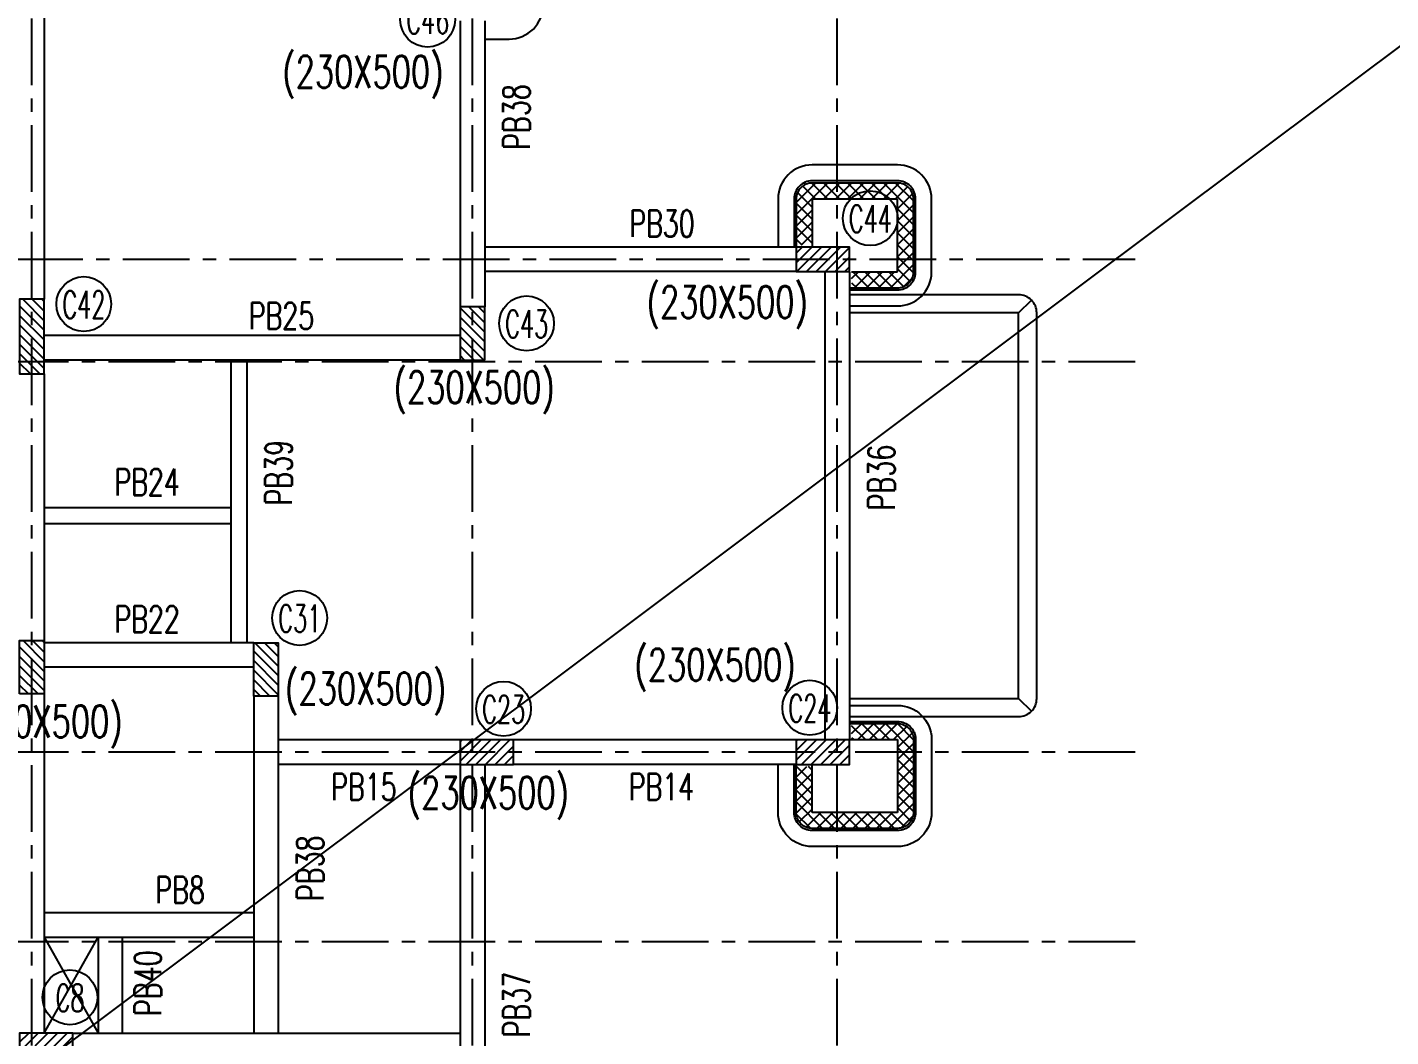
# Model space of a CAD drawing. Header units: millimetres. Extents: x 2659630 to 6742168, y -2425387 to -732288.
# Drawn here: x 2936414 to 2949197, y -918172 to -908709 of the extents above; entities that cross this region are included whole.
import ezdxf
from ezdxf.enums import TextEntityAlignment as Align

# ---------------------------------------------------------------- set-up
doc = ezdxf.new("R2010")
doc.units = ezdxf.units.MM
doc.linetypes.add('CENTER', pattern=[2, 1.25, -0.25, 0.25, -0.25])
for name, color, linetype in [('S-BEAM NO', 3, 'Continuous'), ('S-BEAM OUTER', 4, 'Continuous'), ('S-COLUMN', 1, 'Continuous'), ('S-COLUMN CIRCLE', 9, 'Continuous'), ('S-COLUMN HATCH', 8, 'Continuous'), ('S-COLUMN NO', 2, 'Continuous'), ('S-COLUMN SIZES', 2, 'Continuous'), ('S-GRIDE LINE', 8, 'CENTER')]:
    doc.layers.add(name, color=color, linetype=linetype)
doc.styles.add('ROMANS', font='r.shx', dxfattribs={"width": 0.7})
pattern_1 = [(45, (-310994.68, -157753.094), (-56.1266008, 56.1266008), []), (135, (-310994.68, -157753.094), (-56.1266008, -56.1266008), [])]
pattern_2 = [(135, (3700846.99, 2503981.99), (-44.9012806, -44.9012806), [])]
pattern_3 = [(225, (-474198.11, -146984.81), (44.9012806, -44.9012806), [])]

msp = doc.modelspace()

# ---------------------------------------------------------------- hatches: boundary and pattern name
at = {"layer": 'S-BEAM OUTER', "ltscale": 2500}
h = msp.add_hatch(dxfattribs=at)
h.set_pattern_fill('ANSI37', color=256, scale=25, style=0)
h.set_pattern_definition(pattern_1)
h.paths.add_polyline_path([(2944007.837, -910318.965), (2944007.837, -910168.965), (2944572.837, -910168.965, -0.414213562), (2944722.837, -910318.965), (2944722.837, -910883.963), (2944572.837, -910883.963), (2944572.837, -910318.965)])
h.paths.add_polyline_path([(2943622.838, -910543.471), (2943622.837, -910318.965, -0.198913287), (2943666.771, -910212.899, -0.198908633), (2943772.838, -910168.965), (2944007.837, -910168.965), (2944007.837, -910318.965), (2943772.837, -910318.965), (2943772.837, -910393.965, 0.198909916), (2943666.771, -910437.899, 0.198059694)])
h.paths.add_polyline_path([(2944347.922, -911151.463, 0.404371993), (2944497.837, -911006.52), (2944497.837, -911001.463), (2944572.837, -911001.463), (2944572.837, -910883.963), (2944722.837, -910883.963), (2944722.837, -911006.52, -0.404371993), (2944572.922, -911151.463), (2944347.922, -911151.463)])
h.paths.add_polyline_path([(2944347.922, -911151.463, 0.404371993), (2944497.837, -911006.52), (2944497.837, -911001.463), (2944142.837, -911001.463), (2944142.837, -911151.463), (2944347.922, -911151.463)])
h.paths.add_polyline_path([(2943772.837, -910748.963), (2943772.837, -910543.965), (2943772.837, -910393.965, 0.198909916), (2943666.771, -910437.899, 0.198059694), (2943622.838, -910543.471), (2943622.839, -910748.963)])
h = msp.add_hatch(dxfattribs=at)
h.set_pattern_fill('ANSI37', color=256, scale=25, style=0)
h.set_pattern_definition(pattern_1)
h.paths.add_polyline_path([(2944007.837, -910318.965), (2944007.837, -910168.965), (2944572.837, -910168.965, -0.414213562), (2944722.837, -910318.965), (2944722.837, -910883.963), (2944572.837, -910883.963), (2944572.837, -910318.965)])
h.paths.add_polyline_path([(2943622.838, -910543.471), (2943622.837, -910318.965, -0.198913287), (2943666.771, -910212.899, -0.198908633), (2943772.838, -910168.965), (2944007.837, -910168.965), (2944007.837, -910318.965), (2943772.837, -910318.965), (2943772.837, -910393.965, 0.198909916), (2943666.771, -910437.899, 0.198059694)])
h.paths.add_polyline_path([(2944347.922, -911151.463, 0.404371993), (2944497.837, -911006.52), (2944497.837, -911001.463), (2944572.837, -911001.463), (2944572.837, -910883.963), (2944722.837, -910883.963), (2944722.837, -911006.52, -0.404371993), (2944572.922, -911151.463), (2944347.922, -911151.463)])
h.paths.add_polyline_path([(2944347.922, -911151.463, 0.404371993), (2944497.837, -911006.52), (2944497.837, -911001.463), (2944142.837, -911001.463), (2944142.837, -911151.463), (2944347.922, -911151.463)])
h.paths.add_polyline_path([(2943772.837, -910748.963), (2943772.837, -910543.965), (2943772.837, -910393.965, 0.198909916), (2943666.771, -910437.899, 0.198059694), (2943622.838, -910543.471), (2943622.839, -910748.963)])
h = msp.add_hatch(dxfattribs=at)
h.set_pattern_fill('ANSI37', color=256, scale=25, style=0)
h.set_pattern_definition(pattern_1)
h.paths.add_polyline_path([(2944007.837, -910318.965), (2944007.837, -910168.965), (2944572.837, -910168.965, -0.414213562), (2944722.837, -910318.965), (2944722.837, -910883.963), (2944572.837, -910883.963), (2944572.837, -910318.965)])
h.paths.add_polyline_path([(2943622.838, -910543.471), (2943622.837, -910318.965, -0.198913287), (2943666.771, -910212.899, -0.198908633), (2943772.838, -910168.965), (2944007.837, -910168.965), (2944007.837, -910318.965), (2943772.837, -910318.965), (2943772.837, -910393.965, 0.198909916), (2943666.771, -910437.899, 0.198059694)])
h.paths.add_polyline_path([(2944347.922, -911151.463, 0.404371993), (2944497.837, -911006.52), (2944497.837, -911001.463), (2944572.837, -911001.463), (2944572.837, -910883.963), (2944722.837, -910883.963), (2944722.837, -911006.52, -0.404371993), (2944572.922, -911151.463), (2944347.922, -911151.463)])
h.paths.add_polyline_path([(2944347.922, -911151.463, 0.404371993), (2944497.837, -911006.52), (2944497.837, -911001.463), (2944142.837, -911001.463), (2944142.837, -911151.463), (2944347.922, -911151.463)])
h.paths.add_polyline_path([(2943772.837, -910748.963), (2943772.837, -910543.965), (2943772.837, -910393.965, 0.198909916), (2943666.771, -910437.899, 0.198059694), (2943622.838, -910543.471), (2943622.839, -910748.963)])
h = msp.add_hatch(dxfattribs=at)
h.set_pattern_fill('ANSI37', color=256, scale=25, style=0)
h.set_pattern_definition(pattern_1)
h.paths.add_polyline_path([(2944007.837, -916068.96), (2944572.837, -916068.96), (2944572.837, -915503.963), (2944722.837, -915503.963), (2944722.837, -916068.96, -0.414213562), (2944572.837, -916218.96), (2944007.837, -916218.96)])
h.paths.add_polyline_path([(2943622.837, -916068.96, 0.198916963), (2943666.771, -916175.027, 0.198913228), (2943772.838, -916218.96), (2944007.837, -916218.96), (2944007.837, -916068.96), (2943772.837, -916068.96), (2943772.837, -915993.96, -0.198909916), (2943666.771, -915950.026, -0.198914054), (2943622.837, -915843.961), (2943622.837, -916068.96)])
h.paths.add_polyline_path([(2944497.837, -915386.462), (2944497.837, -915381.406, 0.404371993), (2944347.922, -915236.462), (2944572.922, -915236.462, -0.404371993), (2944722.837, -915381.406), (2944722.837, -915503.963), (2944572.837, -915503.963), (2944572.837, -915386.462)])
h.paths.add_polyline_path([(2943622.837, -915843.961, 0.198913106), (2943666.771, -915950.026, 0.000000145), (2943666.771, -915950.027, 0.198909916), (2943772.837, -915993.96), (2943772.837, -915843.96), (2943772.837, -915638.963), (2943622.837, -915638.963), (2943622.837, -915843.961)])
h.paths.add_polyline_path([(2944497.837, -915386.462), (2944497.837, -915381.406, 0.404371993), (2944347.922, -915236.462), (2944142.837, -915236.462), (2944142.837, -915386.462)])
h = msp.add_hatch(dxfattribs=at)
h.set_pattern_fill('ANSI37', color=256, scale=25, style=0)
h.set_pattern_definition(pattern_1)
h.paths.add_polyline_path([(2944007.837, -916068.96), (2944572.837, -916068.96), (2944572.837, -915503.963), (2944722.837, -915503.963), (2944722.837, -916068.96, -0.414213562), (2944572.837, -916218.96), (2944007.837, -916218.96)])
h.paths.add_polyline_path([(2943622.837, -916068.96, 0.198916963), (2943666.771, -916175.027, 0.198913228), (2943772.838, -916218.96), (2944007.837, -916218.96), (2944007.837, -916068.96), (2943772.837, -916068.96), (2943772.837, -915993.96, -0.198909916), (2943666.771, -915950.026, -0.198914054), (2943622.837, -915843.961), (2943622.837, -916068.96)])
h.paths.add_polyline_path([(2944497.837, -915386.462), (2944497.837, -915381.406, 0.404371993), (2944347.922, -915236.462), (2944572.922, -915236.462, -0.404371993), (2944722.837, -915381.406), (2944722.837, -915503.963), (2944572.837, -915503.963), (2944572.837, -915386.462)])
h.paths.add_polyline_path([(2943622.837, -915843.961, 0.198913106), (2943666.771, -915950.026, 0.000000145), (2943666.771, -915950.027, 0.198909916), (2943772.837, -915993.96), (2943772.837, -915843.96), (2943772.837, -915638.963), (2943622.837, -915638.963), (2943622.837, -915843.961)])
h.paths.add_polyline_path([(2944497.837, -915386.462), (2944497.837, -915381.406, 0.404371993), (2944347.922, -915236.462), (2944142.837, -915236.462), (2944142.837, -915386.462)])
h = msp.add_hatch(dxfattribs=at)
h.set_pattern_fill('ANSI37', color=256, scale=25, style=0)
h.set_pattern_definition(pattern_1)
h.paths.add_polyline_path([(2944007.837, -916068.96), (2944572.837, -916068.96), (2944572.837, -915503.963), (2944722.837, -915503.963), (2944722.837, -916068.96, -0.414213562), (2944572.837, -916218.96), (2944007.837, -916218.96)])
h.paths.add_polyline_path([(2943622.837, -916068.96, 0.198916963), (2943666.771, -916175.027, 0.198913228), (2943772.838, -916218.96), (2944007.837, -916218.96), (2944007.837, -916068.96), (2943772.837, -916068.96), (2943772.837, -915993.96, -0.198909916), (2943666.771, -915950.026, -0.198914054), (2943622.837, -915843.961), (2943622.837, -916068.96)])
h.paths.add_polyline_path([(2944497.837, -915386.462), (2944497.837, -915381.406, 0.404371993), (2944347.922, -915236.462), (2944572.922, -915236.462, -0.404371993), (2944722.837, -915381.406), (2944722.837, -915503.963), (2944572.837, -915503.963), (2944572.837, -915386.462)])
h.paths.add_polyline_path([(2943622.837, -915843.961, 0.198913106), (2943666.771, -915950.026, 0.000000145), (2943666.771, -915950.027, 0.198909916), (2943772.837, -915993.96), (2943772.837, -915843.96), (2943772.837, -915638.963), (2943622.837, -915638.963), (2943622.837, -915843.961)])
h.paths.add_polyline_path([(2944497.837, -915386.462), (2944497.837, -915381.406, 0.404371993), (2944347.922, -915236.462), (2944142.837, -915236.462), (2944142.837, -915386.462)])
at = {"layer": 'S-COLUMN HATCH'}
h = msp.add_hatch(dxfattribs=at)
h.set_pattern_fill('ANSI31', color=8, scale=20, angle=180)
h.set_pattern_definition([(225, (-474198.11, -142051.563), (44.9012806, -44.9012806), [])])
edge = h.paths.add_edge_path()
edge.add_line((2944122.837, -910998.952), (2943622.837, -910998.952))
edge.add_line((2944122.837, -910998.952), (2944122.837, -910768.952))
edge.add_line((2944122.837, -910768.952), (2943622.837, -910768.952))
edge.add_line((2943622.837, -910768.952), (2943622.837, -910998.952))
h = msp.add_hatch(dxfattribs=at)
h.set_pattern_fill('ANSI31', color=8, scale=20, angle=270)
h.set_pattern_definition([(315, (2168437.235, -4329829.91), (44.9012806, 44.9012806), [])])
edge = h.paths.add_edge_path()
edge.add_line((2936572.837, -911258.963), (2936572.837, -911958.963))
edge.add_line((2936572.837, -911258.963), (2936342.837, -911258.963))
edge.add_line((2936342.837, -911258.963), (2936342.837, -911958.963))
edge.add_line((2936342.837, -911958.963), (2936572.837, -911958.963))
h = msp.add_hatch(dxfattribs=at)
h.set_pattern_fill('ANSI31', color=8, scale=20, angle=270)
h.set_pattern_definition([(315, (2172329.07, -4329699.897), (44.9012806, 44.9012806), [])])
edge = h.paths.add_edge_path()
edge.add_line((2940703.009, -911328.95), (2940703.009, -911828.95))
edge.add_line((2940703.009, -911328.95), (2940473.009, -911328.95))
edge.add_line((2940473.009, -911328.95), (2940473.009, -911828.95))
edge.add_line((2940473.009, -911828.95), (2940703.009, -911828.95))
h = msp.add_hatch(dxfattribs=at)
h.set_pattern_fill('ANSI31', color=8, scale=20, angle=90)
h.set_pattern_definition(pattern_2)
edge = h.paths.add_edge_path()
edge.add_line((2936342.633, -914458.963), (2936342.633, -914958.963))
edge.add_line((2936342.633, -914458.963), (2936572.633, -914458.963))
edge.add_line((2936572.633, -914458.963), (2936572.633, -914958.963))
edge.add_line((2936572.633, -914958.963), (2936342.633, -914958.963))
h = msp.add_hatch(dxfattribs=at)
h.set_pattern_fill('ANSI31', color=8, scale=20, angle=90)
h.set_pattern_definition(pattern_2)
edge = h.paths.add_edge_path()
edge.add_line((2938537.837, -914478.354), (2938537.837, -914978.354))
edge.add_line((2938537.837, -914478.354), (2938767.837, -914478.354))
edge.add_line((2938767.837, -914478.354), (2938767.837, -914978.354))
edge.add_line((2938767.837, -914978.354), (2938537.837, -914978.354))
h = msp.add_hatch(dxfattribs=at)
h.set_pattern_fill('ANSI31', color=8, scale=20, angle=180)
h.set_pattern_definition(pattern_3)
edge = h.paths.add_edge_path()
edge.add_line((2940971.629, -915618.972), (2940471.629, -915618.972))
edge.add_line((2940971.629, -915618.972), (2940971.629, -915388.972))
edge.add_line((2940971.629, -915388.972), (2940471.629, -915388.972))
edge.add_line((2940471.629, -915388.972), (2940471.629, -915618.972))
h = msp.add_hatch(dxfattribs=at)
h.set_pattern_fill('ANSI31', color=8, scale=20, angle=180)
h.set_pattern_definition(pattern_3)
edge = h.paths.add_edge_path()
edge.add_line((2944122.837, -915618.963), (2943622.837, -915618.963))
edge.add_line((2944122.837, -915618.963), (2944122.837, -915388.963))
edge.add_line((2944122.837, -915388.963), (2943622.837, -915388.963))
edge.add_line((2943622.837, -915388.963), (2943622.837, -915618.963))
h = msp.add_hatch(dxfattribs=at)
h.set_pattern_fill('ANSI31', color=8, scale=20, angle=180)
h.set_pattern_definition([(225, (-480864.926, -149734.814), (44.9012806, -44.9012806), [])])
edge = h.paths.add_edge_path()
edge.add_line((2936842.837, -918368.965), (2936342.837, -918368.965))
edge.add_line((2936842.837, -918368.965), (2936842.836, -918138.976))
edge.add_line((2936842.836, -918138.976), (2936342.836, -918138.976))
edge.add_line((2936342.836, -918138.976), (2936342.837, -918368.965))

# ---------------------------------------------------------------- linework, layer by layer
at = {"layer": 'S-BEAM OUTER'}
for p, q in [((2936572.844, -906098.216, 0.001), (2936572.658, -911258.963, -0.02)), ((2936572.84, -906198.216, 0), (2936572.662, -911158.963, -0.019)), ((2936572.84, -906198.216, 0), (2936572.662, -911158.963, -0.019)), ((2940472.893, -908648.967), (2940473.009, -911328.95)), ((2940702.837, -908648.967), (2940702.861, -911328.95, 0)), ((2940472.897, -908748.967), (2940472.867, -911028.95)), ((2940472.897, -908748.967), (2940472.867, -911028.95)), ((2940702.894, -908748.967, 0), (2940702.865, -911028.95, 0)), ((2940702.894, -908748.967, 0), (2940702.865, -911028.95, 0)), ((2943622.837, -910768.958), (2940702.87, -910768.916)), ((2943622.837, -910768.958), (2940702.87, -910768.916)), ((2943622.837, -910768.958), (2940702.87, -910768.916)), ((2943522.837, -910998.956), (2940702.867, -910998.916)), ((2943522.837, -910998.956), (2940702.867, -910998.916)), ((2943622.837, -910998.958), (2940702.867, -910998.916)), ((2943892.897, -911004.001), (2943892.837, -915388.963)), ((2943892.897, -911004.001), (2943892.837, -915388.963)), ((2943892.897, -911004.001), (2943892.837, -915388.963)), ((2944122.897, -911004.001), (2944122.837, -915388.963)), ((2944122.897, -911004.001), (2944122.837, -915388.963)), ((2944122.897, -911004.001), (2944122.837, -915388.963)), ((2940473.009, -911598.962), (2936572.474, -911598.91)), ((2940473.009, -911598.962), (2936572.474, -911598.91)), ((2940473.009, -911598.962), (2936572.474, -911598.91)), ((2940472.837, -911828.963), (2936572.471, -911828.91)), ((2940472.837, -911828.963), (2936572.471, -911828.91)), ((2940472.837, -911828.963), (2936572.471, -911828.91)), ((2938322.909, -911820.345, 0), (2938322.781, -914478.359, 0)), ((2938322.909, -911820.345, 0), (2938322.781, -914478.359, 0)), ((2938322.909, -911820.345, 0), (2938322.781, -914478.359, 0)), ((2938472.915, -911823.352, 0), (2938472.801, -914478.355, 0)), ((2938472.915, -911823.352, 0), (2938472.801, -914478.355, 0)), ((2938472.915, -911823.352, 0), (2938472.801, -914478.355, 0)), ((2936572.665, -911958.976, -0.019), (2936572.633, -914478.963, -0.011)), ((2936572.665, -911958.976, -0.019), (2936572.633, -914478.963, -0.011)), ((2936572.665, -911958.976, -0.019), (2936572.633, -914478.963, -0.011)), ((2938322.842, -913213.599, 0), (2936572.862, -913213.575, 0)), ((2938322.842, -913213.599, 0), (2936572.862, -913213.575, 0)), ((2938322.842, -913213.599, 0), (2936572.862, -913213.575, 0)), ((2938322.835, -913363.599, 0), (2936572.86, -913363.575, 0)), ((2938322.835, -913363.599, 0), (2936572.86, -913363.575, 0)), ((2938322.835, -913363.599, 0), (2936572.86, -913363.575, 0)), ((2938537.837, -914478.354), (2936572.633, -914479.528, -0.011)), ((2938537.837, -914478.354), (2936572.633, -914479.528, -0.011)), ((2938537.837, -914478.354), (2936572.633, -914479.528, -0.011)), ((2938537.837, -914708.854, -0.001), (2936572.633, -914709.049, 0)), ((2938537.837, -914708.854, -0.001), (2936572.633, -914709.049, 0)), ((2938537.837, -914708.854, -0.001), (2936572.633, -914709.049, 0)), ((2936572.627, -914928.963, -0.01), (2936572.585, -918138.976, 0)), ((2936572.627, -914928.963, -0.01), (2936572.585, -918138.976, 0)), ((2936572.627, -914928.963, -0.01), (2936572.585, -918138.976, 0)), ((2940477.727, -915388.912, 0), (2938772.848, -915388.888, 0)), ((2940477.727, -915388.912, 0), (2938772.848, -915388.888, 0)), ((2940477.727, -915388.912, 0), (2938772.848, -915388.888, 0)), ((2943622.837, -915388.969, 0), (2940971.629, -915388.918)), ((2943622.837, -915388.969, 0), (2941071.629, -915388.918, 0)), ((2943622.837, -915388.969, 0), (2941071.629, -915388.918, 0)), ((2940477.727, -915618.924, 0), (2938772.844, -915618.895, 0)), ((2940477.727, -915618.924, 0), (2938772.844, -915618.895, 0)), ((2940477.727, -915618.924, 0), (2938772.844, -915618.895, 0)), ((2943622.837, -915618.958, 0), (2940971.629, -915618.919, 0)), ((2943522.837, -915618.956, 0), (2941071.629, -915618.921, 0)), ((2943522.837, -915618.956, 0), (2941071.629, -915618.921, 0)), ((2937077.836, -917238.961), (2937077.823, -918138.964)), ((2937077.836, -917238.961), (2937077.823, -918138.964)), ((2937077.836, -917238.961), (2937077.823, -918138.964))]:
    msp.add_line(p, q, dxfattribs=at)
at = {"layer": 'S-BEAM OUTER', "ltscale": 2500}
for p, q in [((2943772.837, -910318.965), (2943772.837, -910768.965)), ((2944572.837, -910318.965), (2943772.837, -910318.965)), ((2943772.837, -910318.965), (2943772.837, -910768.965)), ((2944572.837, -910318.965), (2943772.837, -910318.965)), ((2943772.837, -910318.965), (2943772.837, -910768.965)), ((2944572.837, -910318.965), (2943772.837, -910318.965)), ((2944572.837, -911001.463), (2944572.837, -910318.965)), ((2944572.837, -911001.463), (2944572.837, -910318.965)), ((2944572.837, -911001.463), (2944572.837, -910318.965)), ((2944142.837, -911001.463), (2944572.837, -911001.463)), ((2944142.837, -911001.463), (2944572.837, -911001.463)), ((2944142.837, -911001.463), (2944572.837, -911001.463)), ((2945707.816, -911386.484), (2945828.045, -911266.255)), ((2945707.816, -911386.484), (2945828.045, -911266.255)), ((2945707.816, -911386.484), (2945828.045, -911266.255)), ((2945707.816, -911386.484), (2944122.892, -911386.463)), ((2945707.816, -911386.484), (2944122.892, -911386.463)), ((2945707.816, -911386.484), (2944122.892, -911386.463)), ((2945707.816, -911386.484), (2944122.892, -911386.463)), ((2945707.837, -915001.462), (2945707.816, -911386.484)), ((2945707.837, -915001.462), (2945707.816, -911386.484)), ((2945707.837, -915001.462), (2945707.816, -911386.484)), ((2945707.837, -915001.462), (2945707.816, -911386.484)), ((2944122.842, -915001.462), (2945707.837, -915001.462)), ((2944122.842, -915001.462), (2945707.837, -915001.462)), ((2944122.842, -915001.462), (2945707.837, -915001.462)), ((2944122.842, -915001.462), (2945707.837, -915001.462)), ((2945707.816, -915001.462), (2945828.024, -915121.67)), ((2945707.816, -915001.462), (2945828.024, -915121.67)), ((2945707.816, -915001.462), (2945828.024, -915121.67)), ((2944122.837, -915386.462), (2944572.837, -915386.462)), ((2944122.837, -915386.462), (2944572.837, -915386.462)), ((2944122.837, -915386.462), (2944572.837, -915386.462)), ((2944572.837, -915386.462), (2944572.837, -916068.96)), ((2944572.837, -915386.462), (2944572.837, -916068.96)), ((2944572.837, -915386.462), (2944572.837, -916068.96)), ((2943772.837, -916068.96), (2943772.837, -915618.963)), ((2943772.837, -916068.96), (2943772.837, -915618.963)), ((2943772.837, -916068.96), (2943772.837, -915618.963)), ((2944572.837, -916068.96), (2943772.837, -916068.96)), ((2944572.837, -916068.96), (2943772.837, -916068.96)), ((2944572.837, -916068.96), (2943772.837, -916068.96)), ((2936572.831, -917238.963), (2937077.837, -918138.968)), ((2936572.831, -917238.963), (2937077.837, -918138.968)), ((2936572.831, -917238.963), (2937077.837, -918138.968)), ((2936572.836, -918138.976), (2937077.837, -917238.97)), ((2936572.836, -918138.976), (2937077.837, -917238.97)), ((2936572.836, -918138.976), (2937077.837, -917238.97))]:
    msp.add_line(p, q, dxfattribs=at)
at = {"layer": 'S-BEAM OUTER', "extrusion": (-2.48822e-08, -4.97393e-09, 1)}
for p, q in [((2938537.841, -914978.354), (2938537.787, -918138.359)), ((2938537.841, -914978.354), (2938537.787, -918138.359)), ((2938537.841, -914978.354), (2938537.787, -918138.359)), ((2938767.841, -914978.354), (2938767.787, -918138.359)), ((2938767.841, -914978.354), (2938767.787, -918138.359)), ((2938767.841, -914978.354), (2938767.787, -918138.359)), ((2940472.835, -915618.963), (2940474.382, -920399.543, -0.091)), ((2940472.835, -915618.963), (2940474.382, -920399.543, -0.091)), ((2940472.835, -915618.963), (2940474.382, -920399.543, -0.091)), ((2940702.942, -915618.963), (2940702.876, -920399.543, -0.089)), ((2940702.942, -915618.963), (2940702.876, -920399.543, -0.089)), ((2940702.942, -915618.963), (2940702.876, -920399.543, -0.089)), ((2937307.823, -918138.965), (2937307.836, -917238.965)), ((2937307.823, -918138.965), (2937307.836, -917238.965)), ((2937307.823, -918138.965), (2937307.836, -917238.965))]:
    msp.add_line(p, q, dxfattribs=at)
at = {"layer": 'S-BEAM OUTER', "extrusion": (-4.57357e-08, -5.09838e-09, 1)}
for p, q in [((2936572.837, -917008.963), (2938537.806, -917008.99)), ((2936572.837, -917008.963), (2938537.806, -917008.99)), ((2936572.837, -917008.963), (2938537.806, -917008.99)), ((2936572.831, -917238.962), (2938537.802, -917238.991)), ((2936572.831, -917238.962), (2938537.802, -917238.991)), ((2936572.831, -917238.962), (2938537.802, -917238.991)), ((2936842.837, -918138.976), (2940473.58, -918139.017)), ((2936842.837, -918138.976), (2940473.58, -918139.017)), ((2936842.837, -918138.976), (2940473.58, -918139.017))]:
    msp.add_line(p, q, dxfattribs=at)
at = {"layer": 'S-BEAM OUTER', "ltscale": 2500}
for points in [[(2940702.837, -908818.962), (2940932.599, -908818.962, 0.19897293), (2941158.865, -908725.208, 0.198899665), (2941252.565, -908498.862), (2941252.565, -907698.962, 0.198912367), (2941158.84, -907472.688, 0.198912422), (2940932.565, -907378.962), (2940312.832, -907378.962, 0.198910456), (2940086.56, -907472.686, 0.198914225), (2939992.832, -907698.962), (2939992.832, -908148.963)], [(2944122.895, -911321.463), (2944572.922, -911321.463, 0.194534533), (2944795.35, -911231.519, 0.197294909), (2944892.837, -911008.849), (2944892.837, -910318.965, 0.198912367), (2944799.111, -910092.691, 0.198912367), (2944572.837, -909998.965), (2943772.838, -909998.965, 0.198907229), (2943546.567, -910092.687, 0.198918445), (2943452.837, -910318.965), (2943452.839, -910768.954)], [(2944122.895, -911171.463), (2944572.922, -911171.463, 0.194534533), (2944691.087, -911123.68, 0.195065343), (2944742.837, -911006.846), (2944742.837, -910318.965, 0.198912367), (2944693.045, -910198.757, 0.198912367), (2944572.837, -910148.965), (2943772.838, -910148.965, 0.198909532), (2943652.629, -910198.756, 0.198916141), (2943602.837, -910318.964), (2943602.839, -910768.953)], [(2944122.895, -911171.463), (2944572.922, -911171.463, 0.194534533), (2944691.087, -911123.68, 0.195065343), (2944742.837, -911006.846), (2944742.837, -910318.965, 0.198912367), (2944693.045, -910198.757, 0.198912367), (2944572.837, -910148.965), (2943772.838, -910148.965, 0.198909532), (2943652.629, -910198.756, 0.198916141), (2943602.837, -910318.964), (2943602.839, -910768.953)], [(2944122.895, -911171.463), (2944572.922, -911171.463, 0.194534533), (2944691.087, -911123.68, 0.195065343), (2944742.837, -911006.846), (2944742.837, -910318.965, 0.198912367), (2944693.045, -910198.757, 0.198912367), (2944572.837, -910148.965), (2943772.838, -910148.965, 0.198909532), (2943652.629, -910198.756, 0.198916141), (2943602.837, -910318.964), (2943602.839, -910768.953)], [(2944122.895, -911151.463), (2944572.922, -911151.463, 0.194534533), (2944677.185, -911109.302, 0.194534533), (2944722.837, -911006.52), (2944722.837, -910318.965, 0.198912367), (2944678.903, -910212.899, 0.198912367), (2944572.837, -910168.965), (2943772.838, -910168.965, 0.19890961), (2943666.771, -910212.899, 0.198916963), (2943622.837, -910318.965), (2943622.839, -910768.953)], [(2944122.895, -911151.463), (2944572.922, -911151.463, 0.194534533), (2944677.185, -911109.302, 0.194534533), (2944722.837, -911006.52), (2944722.837, -910318.965, 0.198912367), (2944678.903, -910212.899, 0.198912367), (2944572.837, -910168.965), (2943772.838, -910168.965, 0.19890961), (2943666.771, -910212.899, 0.198916963), (2943622.837, -910318.965), (2943622.839, -910768.953)], [(2944122.895, -911151.463), (2944572.922, -911151.463, 0.194534533), (2944677.185, -911109.302, 0.194534533), (2944722.837, -911006.52), (2944722.837, -910318.965, 0.198912367), (2944678.903, -910212.899, 0.198912367), (2944572.837, -910168.965), (2943772.838, -910168.965, 0.19890961), (2943666.771, -910212.899, 0.198916963), (2943622.837, -910318.965), (2943622.839, -910768.953)], [(2944122.84, -915171.462), (2945707.816, -915171.462, 0.198935451), (2945828.034, -915121.66, 0.198889284), (2945877.816, -915001.462), (2945877.816, -911386.463, 0.198889284), (2945828.034, -911266.265, 0.198935451), (2945707.816, -911216.463), (2944122.894, -911216.463)], [(2944122.84, -915171.462), (2945707.816, -915171.462, 0.198935451), (2945828.034, -915121.66, 0.198889284), (2945877.816, -915001.462), (2945877.816, -911386.463, 0.198889284), (2945828.034, -911266.265, 0.198935451), (2945707.816, -911216.463), (2944122.894, -911216.463)], [(2944122.84, -915171.462), (2945707.816, -915171.462, 0.198935451), (2945828.034, -915121.66, 0.198889284), (2945877.816, -915001.462), (2945877.816, -911386.463, 0.198889284), (2945828.034, -911266.265, 0.198935451), (2945707.816, -911216.463), (2944122.894, -911216.463)], [(2944122.839, -915066.462), (2944572.922, -915066.462, -0.194534533), (2944795.35, -915156.406, -0.197294909), (2944892.837, -915379.076), (2944892.837, -916068.96, -0.198912367), (2944799.111, -916295.234, -0.198912367), (2944572.837, -916388.96), (2943772.838, -916388.96, -0.198909714), (2943546.564, -916295.236, -0.198915021), (2943452.837, -916068.961), (2943452.837, -915618.96)], [(2944122.839, -915216.462), (2944572.922, -915216.462, -0.194534533), (2944691.087, -915264.245, -0.195065343), (2944742.837, -915381.079), (2944742.837, -916068.96, -0.198912367), (2944693.045, -916189.168, -0.198912367), (2944572.837, -916238.96), (2943772.838, -916238.96, -0.198909529), (2943652.629, -916189.169, -0.198915206), (2943602.837, -916068.961), (2943602.837, -915618.96)], [(2944122.839, -915216.462), (2944572.922, -915216.462, -0.194534533), (2944691.087, -915264.245, -0.195065343), (2944742.837, -915381.079), (2944742.837, -916068.96, -0.198912367), (2944693.045, -916189.168, -0.198912367), (2944572.837, -916238.96), (2943772.838, -916238.96, -0.198909529), (2943652.629, -916189.169, -0.198915206), (2943602.837, -916068.961), (2943602.837, -915618.96)], [(2944122.839, -915216.462), (2944572.922, -915216.462, -0.194534533), (2944691.087, -915264.245, -0.195065343), (2944742.837, -915381.079), (2944742.837, -916068.96, -0.198912367), (2944693.045, -916189.168, -0.198912367), (2944572.837, -916238.96), (2943772.838, -916238.96, -0.198909529), (2943652.629, -916189.169, -0.198915206), (2943602.837, -916068.961), (2943602.837, -915618.96)], [(2944122.839, -915236.462), (2944572.922, -915236.462, -0.194534533), (2944677.185, -915278.623, -0.194534533), (2944722.837, -915381.406), (2944722.837, -916068.96, -0.198912367), (2944678.903, -916175.026, -0.198912367), (2944572.837, -916218.96), (2943772.838, -916218.96, -0.19890961), (2943666.771, -916175.027, -0.198916963), (2943622.837, -916068.96), (2943622.837, -915618.96)], [(2944122.839, -915236.462), (2944572.922, -915236.462, -0.194534533), (2944677.185, -915278.623, -0.194534533), (2944722.837, -915381.406), (2944722.837, -916068.96, -0.198912367), (2944678.903, -916175.026, -0.198912367), (2944572.837, -916218.96), (2943772.838, -916218.96, -0.19890961), (2943666.771, -916175.027, -0.198916963), (2943622.837, -916068.96), (2943622.837, -915618.96)], [(2944122.839, -915236.462), (2944572.922, -915236.462, -0.194534533), (2944677.185, -915278.623, -0.194534533), (2944722.837, -915381.406), (2944722.837, -916068.96, -0.198912367), (2944678.903, -916175.026, -0.198912367), (2944572.837, -916218.96), (2943772.838, -916218.96, -0.19890961), (2943666.771, -916175.027, -0.198916963), (2943622.837, -916068.96), (2943622.837, -915618.96)]]:
    msp.add_lwpolyline(points, format="xyb", dxfattribs=at)
at = {"layer": 'S-COLUMN', "color": 1}
for points in [[(2943622.837, -910998.952), (2944122.837, -910998.952), (2944122.837, -910768.952), (2943622.837, -910768.952), (2943622.837, -910998.952)], [(2936572.837, -911958.963), (2936572.837, -911258.963), (2936342.837, -911258.963), (2936342.837, -911958.963), (2936572.837, -911958.963)], [(2940703.009, -911828.95), (2940703.009, -911328.95), (2940473.009, -911328.95), (2940473.009, -911828.95), (2940703.009, -911828.95)], [(2936342.633, -914958.963), (2936342.633, -914458.963), (2936572.633, -914458.963), (2936572.633, -914958.963), (2936342.633, -914958.963)], [(2938537.837, -914978.354), (2938537.837, -914478.354), (2938767.837, -914478.354), (2938767.837, -914978.354), (2938537.837, -914978.354)], [(2940471.629, -915618.972), (2940971.629, -915618.972), (2940971.629, -915388.972), (2940471.629, -915388.972), (2940471.629, -915618.972)], [(2943622.837, -915618.963), (2944122.837, -915618.963), (2944122.837, -915388.963), (2943622.837, -915388.963), (2943622.837, -915618.963)], [(2936342.837, -918368.965), (2936842.837, -918368.965), (2936842.836, -918138.976), (2936342.836, -918138.976), (2936342.837, -918368.965)]]:
    msp.add_lwpolyline(points, dxfattribs=at)
at = {"layer": 'S-COLUMN CIRCLE'}
for centre in [(2940167.931, -908637.416, 0), (2944317.19, -910498.915, 0), (2936944.118, -911303.906, 0), (2941095.222, -911485.11, 0.003), (2938967.939, -914246.719, 0), (2940879.649, -915097.697), (2943750.423, -915088.069), (2936814.325, -917802.905, 0)]:
    msp.add_circle(centre, 257.143, dxfattribs=at)
at = {"layer": 'S-COLUMN HATCH', "ltscale": 2500}
msp.add_line((2966474.009, -896011.393), (2869024.823, -968991.897), dxfattribs=at)
at = {"layer": 'S-GRIDE LINE', "ltscale": 500}
for p, q in [((2936457.837, -922252.802), (2936457.837, -902931.126)), ((2936457.837, -922252.802), (2936457.837, -902931.126)), ((2936457.837, -922252.802), (2936457.837, -902931.126)), ((2940587.837, -922252.802), (2940587.837, -902931.126)), ((2940587.837, -922252.802), (2940587.837, -902931.126)), ((2940587.837, -922252.802), (2940587.837, -902931.126)), ((2944007.837, -922252.802), (2944007.837, -902931.126)), ((2944007.837, -922252.802), (2944007.837, -902931.126)), ((2944007.837, -922252.802), (2944007.837, -902931.126)), ((2894308.9, -910883.963), (2946799.598, -910883.963)), ((2894308.9, -910883.963), (2946799.598, -910883.963)), ((2894308.9, -910883.963), (2946799.598, -910883.963)), ((2946799.598, -911843.963), (2894308.9, -911843.963)), ((2946799.598, -911843.963), (2894308.9, -911843.963)), ((2946799.598, -911843.963), (2894308.9, -911843.963)), ((2946799.598, -915503.963), (2894308.9, -915503.963)), ((2946799.598, -915503.963), (2894308.9, -915503.963)), ((2946799.598, -915503.963), (2894308.9, -915503.963)), ((2946799.598, -917283.963), (2894308.9, -917283.963)), ((2946799.598, -917283.963), (2894308.9, -917283.963)), ((2946799.598, -917283.963), (2894308.9, -917283.963))]:
    msp.add_line(p, q, dxfattribs=at)

# ---------------------------------------------------------------- texts
at = {"layer": 'S-BEAM NO', "style": 'ROMANS', "width": 0.7}
for s, p in [('PB38', (2941001.224, -909549.873, 0)), ('PB39', (2938771.234, -912884.263, 0)), ('PB36', (2944421.243, -912929.918, -0.042)), ('PB38', (2939066.187, -916591.763, 0)), ('PB40', (2937544.189, -917669.733)), ('PB37', (2941001.286, -917869.745, 0))]:
    msp.add_text(s, height=250, rotation=90, dxfattribs=at).set_placement(p, align=Align.MIDDLE_CENTER)
for s, p in [('PB30', (2942364.773, -910549.973, -0.035)), ('PB25', (2938797.387, -911414.787, 0.043)), ('PB24', (2937537.565, -912972.073, 0)), ('PB22', (2937537.548, -914258.026, 0)), ('PB15', (2939569.772, -915829.565, 0)), ('PB14', (2942359.408, -915829.603, 0)), ('PB8', (2937846.576, -916794.772))]:
    msp.add_text(s, height=250, dxfattribs=at).set_placement(p, align=Align.MIDDLE_CENTER)
at = {"layer": 'S-COLUMN NO', "style": 'ROMANS', "width": 0.6}
for s, p in [('C46', (2940169.299, -908642.947)), ('C44', (2944318.559, -910504.445)), ('C42', (2936945.486, -911309.437, 0)), ('C43', (2941096.591, -911490.641, 0.003)), ('C31', (2938969.307, -914252.249)), ('C23', (2940881.018, -915103.227, 0)), ('C24', (2943751.791, -915093.599, 0)), ('C8', (2936815.694, -917808.435))]:
    msp.add_text(s, height=257.1429, dxfattribs=at).set_placement(p, align=Align.MIDDLE_CENTER)
at = {"layer": 'S-COLUMN SIZES', "lineweight": -2, "style": 'ROMANS', "width": 0.7}
for p in [(2939561.272, -909125.982), (2942977.033, -911285.077, 0), (2940604.19, -912083.787, 0), (2942862.381, -914685.055), (2939587.802, -914907.721, -0.004), (2936552.974, -915216.582, -0.009), (2940737.268, -915884.934, -0.01)]:
    msp.add_text('(230X500)', height=300, dxfattribs=at).set_placement(p, align=Align.MIDDLE_CENTER)

doc.saveas('drawing.dxf')
